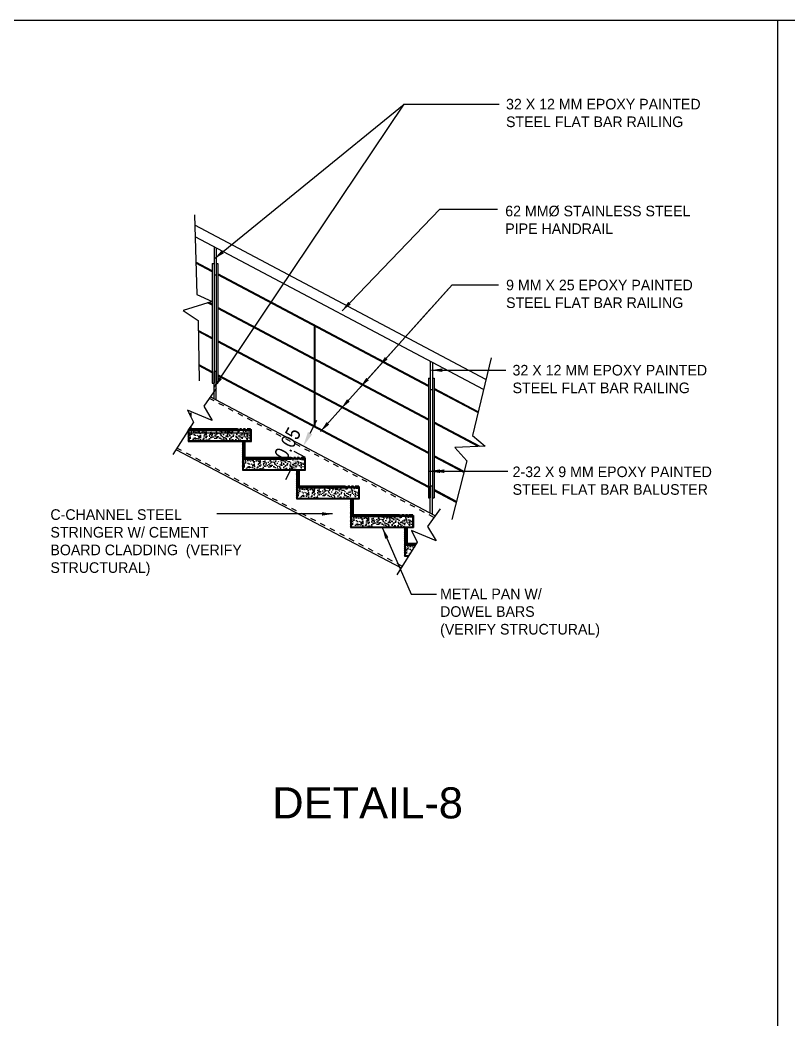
# Model space of a CAD drawing. Header units: millimetres. Extents: x 2148 to 2681, y 758 to 986.
# Drawn here: x 2613.43 to 2627.65, y 864.97 to 883.56 of the extents above; entities that cross this region are included whole.
import ezdxf

# ---------------------------------------------------------------- set-up
doc = ezdxf.new("R2010")
doc.units = ezdxf.units.MM
doc.linetypes.add('27-A-2008-DD$0$LVL 5$0$xa-fp_t1_l05-09$0$HIDDEN2', pattern=[0.1875, 0.125, -0.0625])
for name, color, linetype in [('1', 2, 'Continuous'), ('4CO', 4, 'Continuous'), ('A-DETAILS', 1, 'Continuous'), ('A-Hatch', 253, 'Continuous'), ('A-Stairs', 1, 'Continuous'), ('A-Wall', 4, 'Continuous'), ('A_TILES', 8, 'Continuous'), ('TEXT', 6, 'Continuous')]:
    doc.layers.add(name, color=color, linetype=linetype)
doc.styles.add('ARIALNW', font='ARIALN.TTF')
doc.styles.add('MMTX$0$ESMX$0$X-OPTA1D', font='x-opta1d')
doc.styles.add('SWISS', font='swissl.ttf')
doc.dimstyles.new('DIM 100', dxfattribs={"dimtxt": 0.2, "dimasz": 0.2, "dimexe": 0.1, "dimexo": 0, "dimgap": 0.05, "dimtad": 1, "dimzin": 0, "dimdsep": 46, "dimtxsty": 'ARIALNW', "dimcen": 0.09, "dimclrd": 6, "dimclre": 6, "dimclrt": 13, "dimadec": 0, "dimazin": 0, "dimtfac": 1, "dimtofl": 0, "dimtmove": 2, "dimatfit": 3, "dimfxl": 1, "dimtolj": 1, "dimtzin": 0, "dimarcsym": 0})
doc.dimstyles.new('DIM 30', dxfattribs={"dimtxt": 0.32, "dimasz": 0.27, "dimexe": 0.1, "dimexo": 0, "dimgap": 0.08, "dimtad": 1, "dimlfac": 0.3, "dimrnd": 0.005, "dimzin": 1, "dimdsep": 46, "dimtxsty": 'ARIALNW', "dimcen": 0.09, "dimclrd": 6, "dimclre": 6, "dimclrt": 13, "dimadec": 0, "dimazin": 0, "dimtfac": 1, "dimtofl": 0, "dimtmove": 2, "dimatfit": 3, "dimfxl": 1, "dimtolj": 1, "dimtzin": 0, "dimarcsym": 0})
pattern_1 = [(130, (11275.07479, -2083.87091), (-0.1349516065, -0.01180673), [0.014111111, -0.155222222]), (185, (11275.07479, -2083.87091), (0.026105797, 0.141523439), [0.0112888889, -0.1241777777]), (79.549, (11275.06355, -2083.87189), (-0.1088462974, 0.129716065), [0.0119925926, -0.1319185184]), (133.8158, (11275.0748, -2083.83328), (-0.2007992893, -0.031142465), [0.0211666666, -0.232833333]), (83.3644, (11275.05806, -2083.83587), (-0.1758549883, 0.1832781894), [0.017988889, -0.1978777776]), (188.816, (11275.0748, -2083.83328), (-0.1758552634, 0.183277865), [0.0169333333, -0.1862666665]), (159, (11275.05598, -2083.84269), (-0.1123073183, -0.0757522359), [0.014111111, -0.155222222]), (214, (11275.05598, -2083.84269), (-0.0457792802, 0.1364355303), [0.0112888889, -0.1241777777]), (108.5486, (11275.04662, -2083.849), (-0.1580862893, 0.0606835982), [0.0119925926, -0.1319185184]), (142.5, (11275.074792, -2083.87091), (-0.00228785426, 0.06263336207), [0, -0.1226725925, 0, -0.12605925913, 0, -0.124648148]), (172.5, (11275.07479, -2083.87091), (-0.04949604625, 0.0742078331), [0, -0.0718725925, 0, -0.11985037025, 0, -0.04750740736]), (212.5, (11275.11675, -2083.87091), (-0.1004374778, -0.00424351406), [0, -0.047037037, 0, -0.1467555554, 0, -0.19473333314]), (222.5, (11275.13556, -2083.87091), (-0.1097253194, 0.0188344378), [0, -0.0611481481, 0, -0.0974607406, 0, -0.13828888875])]
pattern_2 = [(45, (28.248691, 55.14178), (-0.007353910524, 0.007353910524), []), (45, (28.250024, 55.14178), (-0.007353910524, 0.007353910524), [])]
pattern_3 = [(45, (31.248691, 53.550871), (-0.007353910524, 0.007353910524), []), (45, (31.250024, 53.550871), (-0.007353910524, 0.007353910524), [])]

# ---------------------------------------------------------------- blocks, each defined once
blk = doc.blocks.new('*D2882')
at = {"layer": 'A-Wall', "color": 6, "lineweight": -2, "transparency": 16777216}
for p, q in [((2618.794, 875.927), (2618.92, 876.165)), ((2618.707, 875.478), (2618.501, 875.588)), ((2618.786, 875.626), (2618.579, 875.735)), ((2618.463, 875.303), (2618.336, 875.064))]:
    blk.add_line(p, q, dxfattribs=at)
at = {"layer": 'A-Wall', "color": 6, "transparency": 16777216}
for points in [[(2618.754, 875.948), (2618.833, 875.906), (2618.667, 875.688)], [(2618.423, 875.324), (2618.502, 875.282), (2618.589, 875.541)]]:
    blk.add_solid(points, dxfattribs=at)
at = {"layer": 'Defpoints', "color": 0, "transparency": 16777216}
for p in [(2618.667, 875.688), (2618.786, 875.626, 0), (2618.707, 875.478, 0)]:
    blk.add_point(p, dxfattribs=at)
at = {"layer": 'A-Wall', "color": 13, "transparency": 16777216, "insert": (2618.377, 875.733), "char_height": 0.27, "attachment_point": 5, "rotation": 62.0629, "style": 'ARIALNW'}
blk.add_mtext('\\A1;0.05', dxfattribs=at)

msp = doc.modelspace()

# ---------------------------------------------------------------- hatches: boundary and pattern name
at = {"layer": 'A-Hatch'}
h = msp.add_hatch(dxfattribs=at)
h.set_pattern_fill('BRASS', color=256, scale=0.0017, angle=90, style=0)
h.set_pattern_definition([(90, (27.248691, 55.672083), (-0.010795, 7e-19), []), (90, (27.243293, 55.672083), (-0.010795, 7e-19), [0.0053975, -0.00269875])])
h.paths.add_polyline_path([(2616.5541144, 876.2982989), (2616.5888009, 876.2278875), (2616.5888009, 876.3057065), (2616.5541144, 876.3057065)])
h.paths.add_polyline_path([(2616.5888009, 876.0594501), (2616.5568704, 876.0087368), (2616.5888009, 876.0087368)])
h = msp.add_hatch(dxfattribs=at)
h.set_pattern_fill('BRASS', color=256, scale=0.001667, style=0)
h.set_pattern_definition([(0, (-6046.148778, -2045.646809), (0, 0.010583333333), []), (0, (-6046.148778, -2045.641518), (0, 0.010583333333), [0.005291666667, -0.002645833333])])
h.paths.add_polyline_path([(2616.5541144, 876.0087368), (2616.5541144, 875.9754034), (2617.4441144, 875.9754034), (2617.4441144, 876.0087368)])
h = msp.add_hatch(dxfattribs=at)
h.set_pattern_fill('BRASS', color=256, scale=0.0017, angle=90, style=0)
h.set_pattern_definition([(90, (28.248691, 55.14178), (-0.010795, 7e-19), []), (90, (28.243293, 55.14178), (-0.010795, 7e-19), [0.0053975, -0.00269875])])
h.paths.add_polyline_path([(2617.5541144, 875.4784337), (2617.5888009, 875.4784337), (2617.5888009, 875.7754034), (2617.5541144, 875.7754034)])
h = msp.add_hatch(dxfattribs=at)
h.set_pattern_fill('BRASS', color=256, scale=0.001667, style=0)
h.set_pattern_definition([(0, (-6045.150642, -2046.177112), (0, 0.010583333333), []), (0, (-6045.150642, -2046.171821), (0, 0.010583333333), [0.005291666667, -0.002645833333])])
h.paths.add_polyline_path([(2617.5522503, 875.4784337), (2617.5522503, 875.4451004), (2618.4422503, 875.4451004), (2618.4422503, 875.4784337)])
h = msp.add_hatch(dxfattribs=at)
h.set_pattern_fill('BRASS', color=256, scale=0.0017, angle=90, style=0)
h.set_pattern_definition([(90, (29.248691, 54.611477), (-0.010795, 7e-19), []), (90, (29.243293, 54.611477), (-0.010795, 7e-19), [0.0053975, -0.00269875])])
h.paths.add_polyline_path([(2618.5541144, 874.9481307), (2618.5888009, 874.9481307), (2618.5888009, 875.2451004), (2618.5541144, 875.2451004)])
h = msp.add_hatch(dxfattribs=at)
h.set_pattern_fill('BRASS', color=256, scale=0.001667, style=0)
h.set_pattern_definition([(0, (-6044.148778, -2046.707415), (0, 0.010583333333), []), (0, (-6044.148778, -2046.702124), (0, 0.010583333333), [0.005291666667, -0.002645833333])])
h.paths.add_polyline_path([(2618.5541144, 874.9481307), (2618.5541144, 874.9147974), (2619.4441144, 874.9147974), (2619.4441144, 874.9481307)])
h = msp.add_hatch(dxfattribs=at)
h.set_pattern_fill('BRASS', color=256, scale=0.0017, angle=90, style=0)
h.set_pattern_definition([(90, (30.248691, 54.081174), (-0.010795, 7e-19), []), (90, (30.243293, 54.081174), (-0.010795, 7e-19), [0.0053975, -0.00269875])])
h.paths.add_polyline_path([(2619.5541144, 874.4178277), (2619.5888009, 874.4178277), (2619.5888009, 874.7147974), (2619.5541144, 874.7147974)])
h = msp.add_hatch(dxfattribs=at)
h.set_pattern_fill('BRASS', color=256, scale=0.001667, style=0)
h.set_pattern_definition([(0, (-6043.148778, -2047.237718), (0, 0.010583333333), []), (0, (-6043.148778, -2047.232427), (0, 0.010583333333), [0.005291666667, -0.002645833333])])
h.paths.add_polyline_path([(2619.5541144, 874.4178277), (2619.5541144, 874.3844943), (2620.4441144, 874.3844943), (2620.4441144, 874.4178277)])
h = msp.add_hatch(dxfattribs=at)
h.set_pattern_fill('BRASS', color=256, scale=0.0017, angle=90, style=0)
h.set_pattern_definition([(90, (31.248691, 53.550871), (-0.010795, 7e-19), []), (90, (31.243293, 53.550871), (-0.010795, 7e-19), [0.0053975, -0.00269875])])
h.paths.add_polyline_path([(2620.5541144, 873.8875246), (2620.5888009, 873.8875246), (2620.5888009, 874.1844943), (2620.5541144, 874.1844943)])
h = msp.add_hatch(dxfattribs=at)
h.set_pattern_fill('BRASS', color=256, scale=0.001667, style=0)
h.set_pattern_definition([(0, (-6042.148778, -2047.768021), (0, 0.010583333333), []), (0, (-6042.148778, -2047.76273), (0, 0.010583333333), [0.005291666667, -0.002645833333])])
h.paths.add_polyline_path([(2620.7405003, 873.8541913), (2620.7614879, 873.8875246), (2620.5541144, 873.8875246), (2620.5541144, 873.8541913)])
at = {"layer": 'A-Stairs'}
h = msp.add_hatch(dxfattribs=at)
h.set_pattern_fill('JIS_LC_8A', color=256, scale=0.001333, style=0)
h.set_pattern_definition(pattern_2)
h.paths.add_polyline_path([(2616.5541144, 876.0043596), (2616.540781, 875.983183), (2616.540781, 875.7754034), (2617.6941144, 875.7754034), (2617.6941144, 875.7887368), (2616.5541144, 875.7887368)])
h.paths.add_polyline_path([(2616.5504652, 876.3057065), (2616.5541144, 876.2982989), (2616.5541144, 876.3057065)])
h = msp.add_hatch(dxfattribs=at)
h.set_pattern_fill('AR-CONC', color=256, scale=0.000740741, style=0)
h.set_pattern_definition([(130, (11272.07479, -2082.28), (-0.1349516065, -0.01180673), [0.014111111, -0.155222222]), (185, (11272.07479, -2082.28), (0.026105797, 0.141523439), [0.0112888889, -0.1241777777]), (79.549, (11272.06355, -2082.28098), (-0.1088462974, 0.129716065), [0.0119925926, -0.1319185184]), (133.8158, (11272.0748, -2082.24237), (-0.2007992893, -0.031142465), [0.0211666666, -0.232833333]), (83.3644, (11272.05806, -2082.24496), (-0.1758549883, 0.1832781894), [0.017988889, -0.1978777776]), (188.816, (11272.0748, -2082.24237), (-0.1758552634, 0.183277865), [0.0169333333, -0.1862666665]), (159, (11272.05598, -2082.25178), (-0.1123073183, -0.0757522359), [0.014111111, -0.155222222]), (214, (11272.05598, -2082.25178), (-0.0457792802, 0.1364355303), [0.0112888889, -0.1241777777]), (108.5486, (11272.04662, -2082.25809), (-0.1580862893, 0.0606835982), [0.0119925926, -0.1319185184]), (142.5, (11272.074792, -2082.28), (-0.00228785426, 0.06263336207), [0, -0.1226725925, 0, -0.12605925913, 0, -0.124648148]), (172.5, (11272.07479, -2082.28), (-0.04949604625, 0.0742078331), [0, -0.0718725925, 0, -0.11985037025, 0, -0.04750740736]), (212.5, (11272.11675, -2082.28), (-0.1004374778, -0.00424351406), [0, -0.047037037, 0, -0.1467555554, 0, -0.19473333314]), (222.5, (11272.13556, -2082.28), (-0.1097253194, 0.0188344378), [0, -0.0611481481, 0, -0.0974607406, 0, -0.13828888875])])
h.paths.add_polyline_path([(2616.5541144, 875.9272103), (2616.5541144, 876.0087368), (2617.4441144, 876.0087368), (2617.4441144, 875.9754034), (2617.6941144, 875.9754034), (2617.6941144, 875.9272103)])
h = msp.add_hatch(dxfattribs=at)
h.set_pattern_fill('ANSI32', color=256, scale=0.001667, style=0)
h.set_pattern_definition([(135, (11272.074792, -2082.279999), (0.01122532015, 0.01122532015), []), (135, (11272.067309, -2082.279999), (0.01122532015, 0.01122532015), [])])
h.paths.add_polyline_path([(2617.4441144, 876.0087368), (2617.460781, 876.0087368), (2617.460781, 875.9920701), (2617.4941144, 875.9920701), (2617.4941144, 876.0087368), (2617.5274477, 876.0087368), (2617.5274477, 875.9920701), (2617.560781, 875.9920701), (2617.560781, 876.0087368), (2617.5941144, 876.0087368), (2617.5941144, 875.9920701), (2617.6274477, 875.9920701), (2617.6274477, 876.0087368), (2617.6941144, 876.0087368), (2617.6941144, 875.9754034), (2617.4441144, 875.9754034)])
h = msp.add_hatch(dxfattribs=at)
h.set_pattern_fill('JIS_LC_8A', color=256, scale=0.001333, style=0)
h.set_pattern_definition(pattern_2)
h.paths.add_polyline_path([(2617.7074477, 875.994134), (2617.6941144, 875.994134), (2617.6941144, 875.7754034), (2617.7074477, 875.7754034)])
h = msp.add_hatch(dxfattribs=at)
h.set_pattern_fill('AR-CONC', color=256, scale=0.000740741, style=0)
h.set_pattern_definition([(130, (11273.07479, -2082.8103), (-0.1349516065, -0.01180673), [0.014111111, -0.155222222]), (185, (11273.07479, -2082.8103), (0.026105797, 0.141523439), [0.0112888889, -0.1241777777]), (79.549, (11273.06355, -2082.81129), (-0.1088462974, 0.129716065), [0.0119925926, -0.1319185184]), (133.8158, (11273.0748, -2082.77267), (-0.2007992893, -0.031142465), [0.0211666666, -0.232833333]), (83.3644, (11273.05806, -2082.77527), (-0.1758549883, 0.1832781894), [0.017988889, -0.1978777776]), (188.816, (11273.0748, -2082.77267), (-0.1758552634, 0.183277865), [0.0169333333, -0.1862666665]), (159, (11273.05598, -2082.78208), (-0.1123073183, -0.0757522359), [0.014111111, -0.155222222]), (214, (11273.05598, -2082.78208), (-0.0457792802, 0.1364355303), [0.0112888889, -0.1241777777]), (108.5486, (11273.04662, -2082.78839), (-0.1580862893, 0.0606835982), [0.0119925926, -0.1319185184]), (142.5, (11273.074792, -2082.8103), (-0.00228785426, 0.06263336207), [0, -0.1226725925, 0, -0.12605925913, 0, -0.124648148]), (172.5, (11273.07479, -2082.8103), (-0.04949604625, 0.0742078331), [0, -0.0718725925, 0, -0.11985037025, 0, -0.04750740736]), (212.5, (11273.11675, -2082.8103), (-0.1004374778, -0.00424351406), [0, -0.047037037, 0, -0.1467555554, 0, -0.19473333314]), (222.5, (11273.13556, -2082.8103), (-0.1097253194, 0.0188344378), [0, -0.0611481481, 0, -0.0974607406, 0, -0.13828888875])])
h.paths.add_polyline_path([(2616.5541144, 875.9272103), (2617.6941144, 875.9272103), (2617.6941144, 875.7887368), (2616.5541144, 875.7887368)])
h = msp.add_hatch(dxfattribs=at)
h.set_pattern_fill('JIS_LC_8A', color=256, scale=0.001333, style=0)
h.set_pattern_definition([(45, (29.248691, 54.611477), (-0.007353910524, 0.007353910524), []), (45, (29.250024, 54.611477), (-0.007353910524, 0.007353910524), [])])
h.paths.add_polyline_path([(2617.5541144, 875.2584337), (2617.5541144, 875.7754034), (2617.540781, 875.7754034), (2617.540781, 875.2451004), (2618.6941144, 875.2451004), (2618.6941144, 875.2584337)])
h = msp.add_hatch(dxfattribs=at)
h.set_pattern_fill('AR-CONC', color=256, scale=0.000740741, style=0)
h.set_pattern_definition([(130, (11273.07293, -2082.8103), (-0.1349516065, -0.01180673), [0.014111111, -0.155222222]), (185, (11273.07293, -2082.8103), (0.026105797, 0.141523439), [0.0112888889, -0.1241777777]), (79.549, (11273.06168, -2082.81129), (-0.1088462974, 0.129716065), [0.0119925926, -0.1319185184]), (133.8158, (11273.07293, -2082.77267), (-0.2007992893, -0.031142465), [0.0211666666, -0.232833333]), (83.3644, (11273.0562, -2082.77527), (-0.1758549883, 0.1832781894), [0.017988889, -0.1978777776]), (188.816, (11273.07293, -2082.77267), (-0.1758552634, 0.183277865), [0.0169333333, -0.1862666665]), (159, (11273.05411, -2082.78208), (-0.1123073183, -0.0757522359), [0.014111111, -0.155222222]), (214, (11273.05411, -2082.78208), (-0.0457792802, 0.1364355303), [0.0112888889, -0.1241777777]), (108.5486, (11273.04475, -2082.78839), (-0.1580862893, 0.0606835982), [0.0119925926, -0.1319185184]), (142.5, (11273.07293, -2082.8103), (-0.00228785426, 0.06263336207), [0, -0.1226725925, 0, -0.12605925913, 0, -0.124648148]), (172.5, (11273.07293, -2082.8103), (-0.04949604625, 0.0742078331), [0, -0.0718725925, 0, -0.11985037025, 0, -0.04750740736]), (212.5, (11273.114885, -2082.8103), (-0.1004374778, -0.00424351406), [0, -0.047037037, 0, -0.1467555554, 0, -0.19473333314]), (222.5, (11273.1337, -2082.8103), (-0.1097253194, 0.0188344378), [0, -0.0611481481, 0, -0.0974607406, 0, -0.13828888875])])
h.paths.add_polyline_path([(2617.5522503, 875.3969073), (2617.5522503, 875.4784337), (2618.4422503, 875.4784337), (2618.4422503, 875.4451004), (2618.6922503, 875.4451004), (2618.6922503, 875.3969073)])
h = msp.add_hatch(dxfattribs=at)
h.set_pattern_fill('AR-CONC', color=256, scale=0.000740741, style=0)
h.set_pattern_definition([(130, (11274.07293, -2083.3406), (-0.1349516065, -0.01180673), [0.014111111, -0.155222222]), (185, (11274.07293, -2083.3406), (0.026105797, 0.141523439), [0.0112888889, -0.1241777777]), (79.549, (11274.06168, -2083.34159), (-0.1088462974, 0.129716065), [0.0119925926, -0.1319185184]), (133.8158, (11274.07293, -2083.30298), (-0.2007992893, -0.031142465), [0.0211666666, -0.232833333]), (83.3644, (11274.0562, -2083.30557), (-0.1758549883, 0.1832781894), [0.017988889, -0.1978777776]), (188.816, (11274.07293, -2083.30298), (-0.1758552634, 0.183277865), [0.0169333333, -0.1862666665]), (159, (11274.05411, -2083.31238), (-0.1123073183, -0.0757522359), [0.014111111, -0.155222222]), (214, (11274.05411, -2083.31238), (-0.0457792802, 0.1364355303), [0.0112888889, -0.1241777777]), (108.5486, (11274.04475, -2083.3187), (-0.1580862893, 0.0606835982), [0.0119925926, -0.1319185184]), (142.5, (11274.07293, -2083.340605), (-0.00228785426, 0.06263336207), [0, -0.1226725925, 0, -0.12605925913, 0, -0.124648148]), (172.5, (11274.07293, -2083.340605), (-0.04949604625, 0.0742078331), [0, -0.0718725925, 0, -0.11985037025, 0, -0.04750740736]), (212.5, (11274.114885, -2083.340605), (-0.1004374778, -0.00424351406), [0, -0.047037037, 0, -0.1467555554, 0, -0.19473333314]), (222.5, (11274.1337, -2083.340605), (-0.1097253194, 0.0188344378), [0, -0.0611481481, 0, -0.0974607406, 0, -0.13828888875])])
h.paths.add_polyline_path([(2617.5522503, 875.3969073), (2618.6922503, 875.3969073), (2618.6922503, 875.2584337), (2617.5522503, 875.2584337)])
h = msp.add_hatch(dxfattribs=at)
h.set_pattern_fill('ANSI32', color=256, scale=0.001667, style=0)
h.set_pattern_definition([(135, (11273.072928, -2082.810302), (0.01122532015, 0.01122532015), []), (135, (11273.065445, -2082.810302), (0.01122532015, 0.01122532015), [])])
h.paths.add_polyline_path([(2618.4422503, 875.4784337), (2618.458917, 875.4784337), (2618.458917, 875.4617671), (2618.4922503, 875.4617671), (2618.4922503, 875.4784337), (2618.5255837, 875.4784337), (2618.5255837, 875.4617671), (2618.558917, 875.4617671), (2618.558917, 875.4784337), (2618.5922503, 875.4784337), (2618.5922503, 875.4617671), (2618.6255837, 875.4617671), (2618.6255837, 875.4784337), (2618.6922503, 875.4784337), (2618.6922503, 875.4451004), (2618.4422503, 875.4451004)])
h = msp.add_hatch(dxfattribs=at)
h.set_pattern_fill('JIS_LC_8A', color=256, scale=0.001333, style=0)
h.set_pattern_definition([(45, (29.248691, 54.611477), (-0.007353910524, 0.007353910524), []), (45, (29.250024, 54.611477), (-0.007353910524, 0.007353910524), [])])
h.paths.add_polyline_path([(2618.7074477, 875.463831), (2618.6941144, 875.463831), (2618.6941144, 875.2451004), (2618.7074477, 875.2451004)])
h = msp.add_hatch(dxfattribs=at)
h.set_pattern_fill('JIS_LC_8A', color=256, scale=0.001333, style=0)
h.set_pattern_definition([(45, (30.248691, 54.081174), (-0.007353910524, 0.007353910524), []), (45, (30.250024, 54.081174), (-0.007353910524, 0.007353910524), [])])
h.paths.add_polyline_path([(2618.5541144, 874.7281307), (2618.5541144, 875.2451004), (2618.540781, 875.2451004), (2618.540781, 874.7147974), (2619.6941144, 874.7147974), (2619.6941144, 874.7281307)])
h = msp.add_hatch(dxfattribs=at)
h.set_pattern_fill('AR-CONC', color=256, scale=0.000740741, style=0)
h.set_pattern_definition([(130, (11274.07479, -2083.3406), (-0.1349516065, -0.01180673), [0.014111111, -0.155222222]), (185, (11274.07479, -2083.3406), (0.026105797, 0.141523439), [0.0112888889, -0.1241777777]), (79.549, (11274.06355, -2083.34159), (-0.1088462974, 0.129716065), [0.0119925926, -0.1319185184]), (133.8158, (11274.0748, -2083.30298), (-0.2007992893, -0.031142465), [0.0211666666, -0.232833333]), (83.3644, (11274.05806, -2083.30557), (-0.1758549883, 0.1832781894), [0.017988889, -0.1978777776]), (188.816, (11274.0748, -2083.30298), (-0.1758552634, 0.183277865), [0.0169333333, -0.1862666665]), (159, (11274.05598, -2083.31238), (-0.1123073183, -0.0757522359), [0.014111111, -0.155222222]), (214, (11274.05598, -2083.31238), (-0.0457792802, 0.1364355303), [0.0112888889, -0.1241777777]), (108.5486, (11274.04662, -2083.3187), (-0.1580862893, 0.0606835982), [0.0119925926, -0.1319185184]), (142.5, (11274.074792, -2083.340605), (-0.00228785426, 0.06263336207), [0, -0.1226725925, 0, -0.12605925913, 0, -0.124648148]), (172.5, (11274.07479, -2083.340605), (-0.04949604625, 0.0742078331), [0, -0.0718725925, 0, -0.11985037025, 0, -0.04750740736]), (212.5, (11274.11675, -2083.340605), (-0.1004374778, -0.00424351406), [0, -0.047037037, 0, -0.1467555554, 0, -0.19473333314]), (222.5, (11274.13556, -2083.340605), (-0.1097253194, 0.0188344378), [0, -0.0611481481, 0, -0.0974607406, 0, -0.13828888875])])
h.paths.add_polyline_path([(2618.5541144, 874.8666043), (2618.5541144, 874.9481307), (2619.4441144, 874.9481307), (2619.4441144, 874.9147974), (2619.6941144, 874.9147974), (2619.6941144, 874.8666043)])
h = msp.add_hatch(dxfattribs=at)
h.set_pattern_fill('AR-CONC', color=256, scale=0.000740741, style=0)
h.set_pattern_definition(pattern_1)
h.paths.add_polyline_path([(2618.5541144, 874.8666043), (2619.6941144, 874.8666043), (2619.6941144, 874.7281307), (2618.5541144, 874.7281307)])
h = msp.add_hatch(dxfattribs=at)
h.set_pattern_fill('ANSI32', color=256, scale=0.001667, style=0)
h.set_pattern_definition([(135, (11274.074792, -2083.340605), (0.01122532015, 0.01122532015), []), (135, (11274.067309, -2083.340605), (0.01122532015, 0.01122532015), [])])
h.paths.add_polyline_path([(2619.4441144, 874.9481307), (2619.460781, 874.9481307), (2619.460781, 874.931464), (2619.4941144, 874.931464), (2619.4941144, 874.9481307), (2619.5274477, 874.9481307), (2619.5274477, 874.931464), (2619.560781, 874.931464), (2619.560781, 874.9481307), (2619.5941144, 874.9481307), (2619.5941144, 874.931464), (2619.6274477, 874.931464), (2619.6274477, 874.9481307), (2619.6941144, 874.9481307), (2619.6941144, 874.9147974), (2619.4441144, 874.9147974)])
h = msp.add_hatch(dxfattribs=at)
h.set_pattern_fill('JIS_LC_8A', color=256, scale=0.001333, style=0)
h.set_pattern_definition([(45, (30.248691, 54.081174), (-0.007353910524, 0.007353910524), []), (45, (30.250024, 54.081174), (-0.007353910524, 0.007353910524), [])])
h.paths.add_polyline_path([(2619.7074477, 874.933528), (2619.6941144, 874.933528), (2619.6941144, 874.7147974), (2619.7074477, 874.7147974)])
h = msp.add_hatch(dxfattribs=at)
h.set_pattern_fill('JIS_LC_8A', color=256, scale=0.001333, style=0)
h.set_pattern_definition(pattern_3)
h.paths.add_polyline_path([(2619.5541144, 874.1978277), (2619.5541144, 874.7147974), (2619.540781, 874.7147974), (2619.540781, 874.1844943), (2620.6941144, 874.1844943), (2620.6941144, 874.1978277)])
h = msp.add_hatch(dxfattribs=at)
h.set_pattern_fill('AR-CONC', color=256, scale=0.000740741, style=0)
h.set_pattern_definition(pattern_1)
h.paths.add_polyline_path([(2619.5541144, 874.3363012), (2619.5541144, 874.4178277), (2620.4441144, 874.4178277), (2620.4441144, 874.3844943), (2620.6941144, 874.3844943), (2620.6941144, 874.3363012)])
h = msp.add_hatch(dxfattribs=at)
h.set_pattern_fill('AR-CONC', color=256, scale=0.000740741, style=0)
h.set_pattern_definition([(130, (11276.07666, -2084.40121), (-0.1349516065, -0.01180673), [0.014111111, -0.155222222]), (185, (11276.07666, -2084.40121), (0.026105797, 0.141523439), [0.0112888889, -0.1241777777]), (79.549, (11276.06541, -2084.4022), (-0.1088462974, 0.129716065), [0.0119925926, -0.1319185184]), (133.8158, (11276.07666, -2084.36358), (-0.2007992893, -0.031142465), [0.0211666666, -0.232833333]), (83.3644, (11276.05992, -2084.36618), (-0.1758549883, 0.1832781894), [0.017988889, -0.1978777776]), (188.816, (11276.07666, -2084.36358), (-0.1758552634, 0.183277865), [0.0169333333, -0.1862666665]), (159, (11276.05784, -2084.37299), (-0.1123073183, -0.0757522359), [0.014111111, -0.155222222]), (214, (11276.05784, -2084.37299), (-0.0457792802, 0.1364355303), [0.0112888889, -0.1241777777]), (108.5486, (11276.04848, -2084.3793), (-0.1580862893, 0.0606835982), [0.0119925926, -0.1319185184]), (142.5, (11276.076656, -2084.40121), (-0.00228785426, 0.06263336207), [0, -0.1226725925, 0, -0.12605925913, 0, -0.124648148]), (172.5, (11276.076656, -2084.40121), (-0.04949604625, 0.0742078331), [0, -0.0718725925, 0, -0.11985037025, 0, -0.04750740736]), (212.5, (11276.118614, -2084.40121), (-0.1004374778, -0.00424351406), [0, -0.047037037, 0, -0.1467555554, 0, -0.19473333314]), (222.5, (11276.13743, -2084.40121), (-0.1097253194, 0.0188344378), [0, -0.0611481481, 0, -0.0974607406, 0, -0.13828888875])])
h.paths.add_polyline_path([(2619.5559784, 874.3363012), (2620.6959784, 874.3363012), (2620.6959784, 874.1978277), (2619.5559784, 874.1978277)])
h = msp.add_hatch(dxfattribs=at)
h.set_pattern_fill('ANSI32', color=256, scale=0.001667, style=0)
h.set_pattern_definition([(135, (11275.074792, -2083.870908), (0.01122532015, 0.01122532015), []), (135, (11275.067309, -2083.870908), (0.01122532015, 0.01122532015), [])])
h.paths.add_polyline_path([(2620.4441144, 874.4178277), (2620.460781, 874.4178277), (2620.460781, 874.401161), (2620.4941144, 874.401161), (2620.4941144, 874.4178277), (2620.5274477, 874.4178277), (2620.5274477, 874.401161), (2620.560781, 874.401161), (2620.560781, 874.4178277), (2620.5941144, 874.4178277), (2620.5941144, 874.401161), (2620.6274477, 874.401161), (2620.6274477, 874.4178277), (2620.6941144, 874.4178277), (2620.6941144, 874.3844943), (2620.4441144, 874.3844943)])
h = msp.add_hatch(dxfattribs=at)
h.set_pattern_fill('JIS_LC_8A', color=256, scale=0.001333, style=0)
h.set_pattern_definition(pattern_3)
h.paths.add_polyline_path([(2620.7074477, 874.403225), (2620.6941144, 874.403225), (2620.6941144, 874.1844943), (2620.7074477, 874.1844943)])
h = msp.add_hatch(dxfattribs=at)
h.set_pattern_fill('JIS_LC_8A', color=256, scale=0.001333, style=0)
h.set_pattern_definition([(45, (32.248691, 53.020568), (-0.007353910524, 0.007353910524), []), (45, (32.250024, 53.020568), (-0.007353910524, 0.007353910524), [])])
h.paths.add_polyline_path([(2620.6145747, 873.6541913), (2620.6229698, 873.6675246), (2620.5541144, 873.6675246), (2620.5541144, 874.1844943), (2620.540781, 874.1844943), (2620.540781, 873.6541913)])
h = msp.add_hatch(dxfattribs=at)
h.set_pattern_fill('AR-CONC', color=256, scale=0.000740741, style=0)
h.set_pattern_definition([(130, (11276.07479, -2084.40121), (-0.1349516065, -0.01180673), [0.014111111, -0.155222222]), (185, (11276.07479, -2084.40121), (0.026105797, 0.141523439), [0.0112888889, -0.1241777777]), (79.549, (11276.06355, -2084.4022), (-0.1088462974, 0.129716065), [0.0119925926, -0.1319185184]), (133.8158, (11276.0748, -2084.36358), (-0.2007992893, -0.031142465), [0.0211666666, -0.232833333]), (83.3644, (11276.05806, -2084.36618), (-0.1758549883, 0.1832781894), [0.017988889, -0.1978777776]), (188.816, (11276.0748, -2084.36358), (-0.1758552634, 0.183277865), [0.0169333333, -0.1862666665]), (159, (11276.05598, -2084.37299), (-0.1123073183, -0.0757522359), [0.014111111, -0.155222222]), (214, (11276.05598, -2084.37299), (-0.0457792802, 0.1364355303), [0.0112888889, -0.1241777777]), (108.5486, (11276.04662, -2084.3793), (-0.1580862893, 0.0606835982), [0.0119925926, -0.1319185184]), (142.5, (11276.074792, -2084.40121), (-0.00228785426, 0.06263336207), [0, -0.1226725925, 0, -0.12605925913, 0, -0.124648148]), (172.5, (11276.07479, -2084.40121), (-0.04949604625, 0.0742078331), [0, -0.0718725925, 0, -0.11985037025, 0, -0.04750740736]), (212.5, (11276.11675, -2084.40121), (-0.1004374778, -0.00424351406), [0, -0.047037037, 0, -0.1467555554, 0, -0.19473333314]), (222.5, (11276.13556, -2084.40121), (-0.1097253194, 0.0188344378), [0, -0.0611481481, 0, -0.0974607406, 0, -0.13828888875])])
h.paths.add_polyline_path([(2620.7101566, 873.8059982), (2620.7614879, 873.8875246), (2620.5541144, 873.8875246), (2620.5541144, 873.8059982)])
h = msp.add_hatch(dxfattribs=at)
h.set_pattern_fill('AR-CONC', color=256, scale=0.000740741, style=0)
h.set_pattern_definition([(130, (11277.07479, -2084.93151), (-0.1349516065, -0.01180673), [0.014111111, -0.155222222]), (185, (11277.07479, -2084.93151), (0.026105797, 0.141523439), [0.0112888889, -0.1241777777]), (79.549, (11277.06355, -2084.9325), (-0.1088462974, 0.129716065), [0.0119925926, -0.1319185184]), (133.8158, (11277.0748, -2084.89388), (-0.2007992893, -0.031142465), [0.0211666666, -0.232833333]), (83.3644, (11277.05806, -2084.89648), (-0.1758549883, 0.1832781894), [0.017988889, -0.1978777776]), (188.816, (11277.0748, -2084.89388), (-0.1758552634, 0.183277865), [0.0169333333, -0.1862666665]), (159, (11277.05598, -2084.90329), (-0.1123073183, -0.0757522359), [0.014111111, -0.155222222]), (214, (11277.05598, -2084.90329), (-0.0457792802, 0.1364355303), [0.0112888889, -0.1241777777]), (108.5486, (11277.04662, -2084.9096), (-0.1580862893, 0.0606835982), [0.0119925926, -0.1319185184]), (142.5, (11277.074792, -2084.931514), (-0.00228785426, 0.06263336207), [0, -0.1226725925, 0, -0.12605925913, 0, -0.124648148]), (172.5, (11277.07479, -2084.931514), (-0.04949604625, 0.0742078331), [0, -0.0718725925, 0, -0.11985037025, 0, -0.04750740736]), (212.5, (11277.11675, -2084.931514), (-0.1004374778, -0.00424351406), [0, -0.047037037, 0, -0.1467555554, 0, -0.19473333314]), (222.5, (11277.13556, -2084.93151), (-0.1097253194, 0.0188344378), [0, -0.0611481481, 0, -0.0974607406, 0, -0.13828888875])])
h.paths.add_polyline_path([(2620.6229698, 873.6675246), (2620.7101566, 873.8059982), (2620.5541144, 873.8059982), (2620.5541144, 873.6675246)])

# ---------------------------------------------------------------- linework, layer by layer
at = {"ltscale": 0.5}
for p, q in [((2622.0426562, 876.9168422, -0.0000001), (2616.6621269, 879.7701532, -0.0000001)), ((2621.9984132, 876.7327875, -0.0000001), (2616.6685521, 879.559229, -0.0000001)), ((2616.9831592, 878.9312571, -0.0000001), (2616.6828299, 879.0905226, -0.0000001)), ((2616.9831592, 878.9123919, -0.0000001), (2616.683414, 879.0713477, -0.0000001)), ((2616.9831592, 879.0651521, -0.0000001), (2616.9831592, 876.852155, -0.0000001)), ((2616.9831592, 879.0651521, -0.0000001), (2617.0164925, 879.0651521, -0.0000001)), ((2617.0164925, 879.0351521, -0.0000001), (2617.0164925, 876.852155, -0.0000001)), ((2617.0564925, 879.0651521, -0.0000001), (2617.0898259, 879.0651521, -0.0000001)), ((2617.0564925, 879.0351521, -0.0000001), (2617.0564925, 876.852155, -0.0000001)), ((2617.0898259, 879.0651521, -0.0000001), (2617.0898259, 876.852155, -0.0000001)), ((2617.0898259, 879.0651521, -0.0000001), (2617.0898259, 876.852155, -0.0000001)), ((2620.9831592, 876.810045, -0.0000001), (2617.0898259, 878.8746914, -0.0000001)), ((2620.9831592, 876.7911798, -0.0000001), (2617.0898259, 878.8558263, -0.0000001)), ((2616.9831592, 878.2912473, -0.0000001), (2616.897256, 878.336802, -0.0000001)), ((2616.9831592, 878.3101124, -0.0000001), (2616.9195478, 878.3438457, -0.0000001)), ((2620.9831592, 876.1889003, 0), (2617.0898259, 878.2535468, -0.0000001)), ((2620.9831592, 876.1700351, 0), (2617.0898259, 878.2346816, -0.0000001)), ((2616.9831592, 877.6885364, -0.0000001), (2616.7267041, 877.8245353, -0.0000001)), ((2616.9831592, 877.6696712, -0.0000001), (2616.727081, 877.8054702, -0.0000001)), ((2618.8659378, 877.9139487, 0), (2618.8659378, 877.3126577, 0)), ((2618.8813546, 877.9057731, 0), (2618.8813546, 877.3044822, 0)), ((2620.9831592, 875.5673243, 0), (2617.0898259, 877.6319707, -0.0000001)), ((2620.9831592, 875.5484591, 0), (2617.0898259, 877.6131056, -0.0000001)), ((2618.8659378, 877.2937925, 0), (2618.8659378, 876.6910817, 0)), ((2618.8813546, 877.285617, 0), (2618.8813546, 876.6829061, 0)), ((2616.9831592, 877.0616028, -0.0000001), (2616.7392313, 877.1909585, -0.0000001)), ((2616.9831592, 877.0420845, -0.0000001), (2616.7396213, 877.1712334, -0.0000001)), ((2620.9831592, 874.9403907, -0.0000001), (2617.0898259, 877.0050371, -0.0000001)), ((2620.9831592, 874.9208724, -0.0000001), (2617.0898259, 876.9855188, -0.0000001)), ((2620.9831592, 876.94394, 0), (2620.9831592, 874.7309429, 0)), ((2620.9831592, 876.94394, 0), (2621.0164925, 876.94394, 0)), ((2621.0164925, 876.91394, 0), (2621.0164925, 874.7309429, 0)), ((2621.0564925, 876.94394, 0), (2621.0898259, 876.94394, 0)), ((2621.0564925, 876.91394, 0), (2621.0564925, 874.7309429, 0)), ((2621.0898259, 876.94394, 0), (2621.0898259, 874.7309429, 0)), ((2621.0898259, 876.94394, 0), (2621.0898259, 874.7309429, 0)), ((2616.9831592, 876.852155, -0.0000001), (2617.0164925, 876.852155, -0.0000001)), ((2617.0564925, 876.852155, -0.0000001), (2617.0898259, 876.852155, -0.0000001)), ((2621.9000986, 876.3237892, -0.0000001), (2621.0898259, 876.7534793, -0.0000001)), ((2621.8960765, 876.307057, -0.0000001), (2621.0898259, 876.7346141, -0.0000001)), ((2618.8659378, 876.6722165, 0), (2618.8659378, 876.0641481, 0)), ((2618.8813546, 876.664041, 0), (2618.8813546, 876.054984, 0)), ((2621.9364627, 875.6833606, 0), (2621.0898259, 876.1323347, 0)), ((2621.9033669, 875.6820462, 0), (2621.0898259, 876.1134695, 0)), ((2621.6398367, 875.2190862, 0), (2621.0898259, 875.5107586, 0)), ((2621.6356474, 875.2024427, 0), (2621.0898259, 875.4918935, 0)), ((2621.5006153, 874.6659821, -0.0000001), (2621.0898259, 874.883825, -0.0000001)), ((2621.4970089, 874.6483763, -0.0000001), (2621.0898259, 874.8643067, -0.0000001)), ((2620.9831592, 874.7309429, 0), (2621.0164925, 874.7309429, 0)), ((2621.0564925, 874.7309429, 0), (2621.0898259, 874.7309429, 0))]:
    msp.add_line(p, q, dxfattribs=at)
at = {"ltscale": 0.05}
for p, q in [((2616.5541144, 876.3057065, 0), (2616.5541144, 876.2982989, 0)), ((2616.5541144, 876.0087368, 0), (2616.5541144, 875.7887368, 0)), ((2616.5541144, 876.0043596, 0), (2616.5541144, 875.7887368, 0)), ((2616.5541144, 876.0043596, 0), (2616.5541144, 875.7887368, 0)), ((2616.5541144, 876.0043596, 0), (2616.5541144, 875.7887368, 0)), ((2617.4441144, 876.0087368, 0), (2617.4441144, 875.9754034, 0)), ((2617.4441144, 876.0087368, 0), (2617.460781, 876.0087368, 0)), ((2617.6941144, 875.9754034, 0), (2617.4441144, 875.9754034, 0)), ((2617.460781, 876.0087368, 0), (2617.460781, 875.9920701, 0)), ((2617.4941144, 875.9920701, 0), (2617.460781, 875.9920701, 0)), ((2617.5274477, 876.0087368, 0), (2617.4941144, 876.0087368, 0)), ((2617.4941144, 876.0087368, 0), (2617.4941144, 875.9920701, 0)), ((2617.5274477, 876.0087368, 0), (2617.5274477, 875.9920701, 0)), ((2617.560781, 875.9920701, 0), (2617.5274477, 875.9920701, 0)), ((2617.5941144, 876.0087368, 0), (2617.560781, 876.0087368, 0)), ((2617.560781, 876.0087368, 0), (2617.560781, 875.9920701, 0)), ((2617.5941144, 876.0087368, 0), (2617.5941144, 875.9920701, 0)), ((2617.6274477, 875.9920701, 0), (2617.5941144, 875.9920701, 0)), ((2617.6941144, 876.0087368, 0), (2617.6274477, 876.0087368, 0)), ((2617.6941144, 875.7754034, 0), (2617.6941144, 876.0087368, 0)), ((2617.6941144, 875.994134, 0), (2617.7074477, 875.994134, 0)), ((2617.6941144, 875.9272103, 0), (2616.5541144, 875.9272103, 0)), ((2616.5541144, 875.7887368, 0), (2617.6941144, 875.7887368, 0)), ((2617.5541144, 875.7754034, 0), (2617.5541144, 875.2584337, 0)), ((2617.5541144, 875.4784337, 0), (2617.5541144, 875.2584337, 0)), ((2617.5541144, 875.4784337, 0), (2617.5541144, 875.2584337, 0)), ((2618.4422503, 875.4784337, 0), (2618.4422503, 875.4451004, 0)), ((2618.4422503, 875.4784337, 0), (2618.458917, 875.4784337, 0)), ((2618.6922503, 875.4451004, 0), (2618.4422503, 875.4451004, 0)), ((2618.458917, 875.4784337, 0), (2618.458917, 875.4617671, 0)), ((2618.4922503, 875.4617671, 0), (2618.458917, 875.4617671, 0)), ((2618.5255837, 875.4784337, 0), (2618.4922503, 875.4784337, 0)), ((2618.4922503, 875.4784337, 0), (2618.4922503, 875.4617671, 0)), ((2618.5255837, 875.4784337, 0), (2618.5255837, 875.4617671, 0)), ((2618.558917, 875.4617671, 0), (2618.5255837, 875.4617671, 0)), ((2618.5922503, 875.4784337, 0), (2618.558917, 875.4784337, 0)), ((2618.558917, 875.4784337, 0), (2618.558917, 875.4617671, 0)), ((2618.5922503, 875.4784337, 0), (2618.5922503, 875.4617671, 0)), ((2618.6255837, 875.4617671, 0), (2618.5922503, 875.4617671, 0)), ((2618.6941144, 875.4784337, 0), (2618.6255837, 875.4784337, 0)), ((2618.6255837, 875.4784337, 0), (2618.6255837, 875.4617671, 0)), ((2618.6941144, 875.4784337, 0), (2618.6274477, 875.4784337, 0)), ((2618.6941144, 875.2451004, 0), (2618.6941144, 875.4784337, 0)), ((2618.6941144, 875.463831, 0), (2618.7074477, 875.463831, 0)), ((2617.5541144, 875.2584337, 0), (2618.6941144, 875.2584337, 0)), ((2618.5541144, 875.2451004, 0), (2618.5541144, 874.7281307, 0)), ((2618.5541144, 874.9481307, 0), (2618.5541144, 874.7281307, 0)), ((2619.4441144, 874.9481307, 0), (2619.4441144, 874.9147974, 0)), ((2619.4441144, 874.9481307, 0), (2619.460781, 874.9481307, 0)), ((2619.6941144, 874.9147974, 0), (2619.4441144, 874.9147974, 0)), ((2619.460781, 874.9481307, 0), (2619.460781, 874.931464, 0)), ((2619.4941144, 874.931464, 0), (2619.460781, 874.931464, 0)), ((2619.5274477, 874.9481307, 0), (2619.4941144, 874.9481307, 0)), ((2619.4941144, 874.9481307, 0), (2619.4941144, 874.931464, 0)), ((2619.5274477, 874.9481307, 0), (2619.5274477, 874.931464, 0)), ((2619.560781, 874.931464, 0), (2619.5274477, 874.931464, 0)), ((2619.5941144, 874.9481307, 0), (2619.560781, 874.9481307, 0)), ((2619.560781, 874.9481307, 0), (2619.560781, 874.931464, 0)), ((2619.5941144, 874.9481307, 0), (2619.5941144, 874.931464, 0)), ((2619.6274477, 874.931464, 0), (2619.5941144, 874.931464, 0)), ((2619.6941144, 874.9481307, 0), (2619.6274477, 874.9481307, 0)), ((2619.6941144, 874.7147974, 0), (2619.6941144, 874.9481307, 0)), ((2619.6941144, 874.933528, 0), (2619.7074477, 874.933528, 0)), ((2618.5541144, 874.7281307, 0), (2619.6941144, 874.7281307, 0)), ((2619.5541144, 874.7147974, 0), (2619.5541144, 874.1978277, 0)), ((2619.5541144, 874.4178277, 0), (2619.5541144, 874.1978277, 0)), ((2620.4441144, 874.4178277, -0.0000001), (2620.460781, 874.4178277, -0.0000001)), ((2620.4441144, 874.4178277, 0), (2620.4441144, 874.3844943, 0)), ((2620.4441144, 874.4178277, 0), (2620.460781, 874.4178277, 0)), ((2620.6941144, 874.3844943, 0), (2620.4441144, 874.3844943, 0)), ((2620.460781, 874.4178277, 0), (2620.460781, 874.401161, 0)), ((2620.4941144, 874.401161, 0), (2620.460781, 874.401161, 0)), ((2620.5274477, 874.4178277, -0.0000001), (2620.4941144, 874.4178277, -0.0000001)), ((2620.5274477, 874.4178277, 0), (2620.4941144, 874.4178277, 0)), ((2620.4941144, 874.4178277, 0), (2620.4941144, 874.401161, 0)), ((2620.5274477, 874.4178277, 0), (2620.5274477, 874.401161, 0)), ((2620.560781, 874.401161, 0), (2620.5274477, 874.401161, 0)), ((2620.5941144, 874.4178277, -0.0000001), (2620.560781, 874.4178277, -0.0000001)), ((2620.5941144, 874.4178277, 0), (2620.560781, 874.4178277, 0)), ((2620.560781, 874.4178277, 0), (2620.560781, 874.401161, 0)), ((2620.5941144, 874.4178277, 0), (2620.5941144, 874.401161, 0)), ((2620.6274477, 874.401161, 0), (2620.5941144, 874.401161, 0)), ((2620.6941144, 874.4178277, 0), (2620.6274477, 874.4178277, 0)), ((2620.6941144, 874.4178277, -0.0000001), (2620.6274477, 874.4178277, -0.0000001)), ((2620.6941144, 874.4178277, 0), (2620.6274477, 874.4178277, 0)), ((2620.6274477, 874.4178277, 0), (2620.6274477, 874.401161, 0)), ((2620.6941144, 874.1844943, 0), (2620.6941144, 874.4178277, 0)), ((2620.6941144, 874.403225, 0), (2620.7074477, 874.403225, 0)), ((2619.5541144, 874.1978277, 0), (2620.6941144, 874.1978277, 0)), ((2620.5541144, 874.1844943, 0), (2620.5541144, 873.6675246, 0)), ((2620.5541144, 873.8875246, 0), (2620.5541144, 873.6675246, 0)), ((2620.5541144, 873.6675246, 0), (2620.6229698, 873.6675246, 0))]:
    msp.add_line(p, q, dxfattribs=at)
for points, elevation in [([(2616.540781, 875.983183), (2616.540781, 875.7754034), (2617.7074477, 875.7754034), (2617.7074477, 875.994134)], 0), ([(2616.540781, 875.983183), (2616.540781, 875.7754034), (2617.7074477, 875.7754034)], 0), ([(2616.540781, 875.983183), (2616.540781, 875.7754034), (2617.7074477, 875.7754034)], 0), ([(2617.7074477, 875.7754034), (2617.7074477, 875.994134)], -0.0000001), ([(2617.540781, 875.7754034), (2617.540781, 875.2451004), (2618.7074477, 875.2451004)], 0), ([(2617.540781, 875.4784337), (2617.540781, 875.2451004), (2618.7074477, 875.2451004), (2618.7074477, 875.463831)], 0), ([(2618.540781, 875.2451004), (2618.540781, 874.7147974), (2619.7074477, 874.7147974)], 0), ([(2618.540781, 874.9481307), (2618.540781, 874.7147974), (2619.7074477, 874.7147974), (2619.7074477, 874.933528)], 0), ([(2619.540781, 874.7147974), (2619.540781, 874.1844943), (2620.7074477, 874.1844943)], 0), ([(2619.540781, 874.4178277), (2619.540781, 874.4178277), (2619.540781, 874.1844943), (2620.7074477, 874.1844943), (2620.7074477, 874.403225)], 0), ([(2620.4441144, 874.4178277), (2620.6941144, 874.4178277)], -0.0000001), ([(2620.7074477, 874.403225), (2620.7074477, 874.1844943), (2620.4441144, 874.1844943)], -0.0000001), ([(2620.7074477, 874.1844943), (2620.7074477, 874.403225)], 0), ([(2620.7074477, 874.1844943), (2620.7074477, 874.403225)], -0.0000001), ([(2620.540781, 874.1844943), (2620.540781, 873.6541913), (2620.6145747, 873.6541913)], 0), ([(2620.540781, 873.8875246), (2620.540781, 873.6541913), (2620.6145747, 873.6541913)], 0)]:
    msp.add_lwpolyline(points, dxfattribs=dict(at, elevation=elevation))
at = {"layer": '1', "ltscale": 0.5}
for p, q in [((2617.0164925, 879.3747151, -0.0000001), (2617.0164925, 878.860085, -0.0000001)), ((2617.0164925, 879.358806, -0.0000001), (2617.0164925, 878.8508787, -0.0000001)), ((2617.0564925, 879.353503, -0.0000001), (2617.0564925, 878.8508787, -0.0000001)), ((2617.0564925, 879.353503, -0.0000001), (2617.0564925, 878.8508787, -0.0000001)), ((2617.0564925, 878.8508787, -0.0000001), (2617.0164925, 878.8508787, -0.0000001)), ((2621.0164925, 877.253503, 0), (2621.0164925, 876.7388728, 0)), ((2617.0164925, 876.5638041, -0.0000001), (2617.0164925, 877.0664284, -0.0000001)), ((2617.0564925, 877.0664284, -0.0000001), (2617.0164925, 877.0664284, -0.0000001)), ((2617.0564925, 876.542592, -0.0000001), (2617.0564925, 877.0664284, -0.0000001)), ((2621.0164925, 877.2375939, 0), (2621.0164925, 876.7296666, 0)), ((2621.0564925, 877.2322909, 0), (2621.0564925, 876.7296666, 0)), ((2621.0564925, 877.2322909, 0), (2621.0564925, 876.7296666, 0)), ((2621.0564925, 876.7296666, 0), (2621.0164925, 876.7296666, 0)), ((2621.0164925, 874.442592, 0), (2621.0164925, 874.9452163, 0)), ((2621.0564925, 874.9452163, 0), (2621.0164925, 874.9452163, 0)), ((2621.0564925, 874.4213799, 0), (2621.0564925, 874.9452163, 0))]:
    msp.add_line(p, q, dxfattribs=at)
at = {"layer": '4CO', "ltscale": 0.5}
for p, q in [((2621.1029598, 874.3967382, -0.0000001), (2616.948378, 876.5999255, -0.0000001)), ((2616.312496, 875.624622, -0.0000001), (2620.4801433, 873.440682, -0.0000001))]:
    msp.add_line(p, q, dxfattribs=at)
at = {"layer": 'A-DETAILS', "linetype": '27-A-2008-DD$0$LVL 5$0$xa-fp_t1_l05-09$0$HIDDEN2', "ltscale": 0.5}
for p, q in [((2621.0835823, 874.3692838, -0.0000001), (2616.9290006, 876.572471, -0.0000001)), ((2616.3224993, 875.6570127, -0.0000001), (2620.4979596, 873.4689785, -0.0000001))]:
    msp.add_line(p, q, dxfattribs=at)
at = {"layer": 'A-Hatch'}
for points, elevation in [([(2616.6561615, 879.9659811), (2616.7010707, 878.491719), (2616.9810063, 878.3632652), (2616.4447437, 878.1938188), (2616.7230397, 878.0098675), (2616.7451001, 876.8941347)], 0), ([(2622.139281, 877.3188107), (2621.7945544, 875.8847155), (2622.0308071, 875.6871073), (2621.4688537, 875.6647902), (2621.6889167, 875.4140732), (2621.4165184, 874.3318784)], 0), ([(2617.0559163, 876.752288), (2616.8272456, 876.4283023), (2616.9826032, 876.1614079), (2616.5283763, 876.3505456), (2616.635354, 876.1333876), (2616.2564831, 875.5316496)], -0.0000003), ([(2621.195877, 874.5283853), (2620.9672063, 874.2043996), (2621.122564, 873.9375053), (2620.668337, 874.1266429), (2620.7753147, 873.909485), (2620.3964438, 873.307747)], 0.0000002)]:
    msp.add_lwpolyline(points, dxfattribs=dict(at, elevation=elevation))
at = {"layer": 'A-Wall'}
for p, q in [((2582.0500187, 883.5634197, 0), (2679.2500187, 883.5634197, 0)), ((2627.4363896, 883.5634197, 0), (2627.4363896, 864.9698435, 0))]:
    msp.add_line(p, q, dxfattribs=at)
at = {"layer": 'A_TILES'}
for p, q in [((2616.5888009, 876.3057065, -0.0000001), (2616.5888009, 876.2278875, -0.0000001)), ((2616.5888009, 876.0594501, -0.0000001), (2616.5888009, 876.0087368, -0.0000001)), ((2617.5888009, 875.7754034, -0.0000001), (2617.5888009, 875.4784337, -0.0000001)), ((2618.5888009, 875.2451004, 0), (2618.5888009, 874.9481307, -0.0000001)), ((2619.5888009, 874.7147974, -0.0000001), (2619.5888009, 874.4178277, -0.0000001)), ((2620.5888009, 874.1844943, 0), (2620.5888009, 873.8875246, -0.0000001))]:
    msp.add_line(p, q, dxfattribs=at)
at = {"layer": 'A_TILES', "elevation": 0}
for points in [[(2616.5541144, 875.9754034), (2617.4441144, 875.9754034), (2617.4441144, 876.0087368), (2616.5541144, 876.0087368)], [(2617.5522503, 875.4451004), (2618.4422503, 875.4451004), (2618.4422503, 875.4784337), (2617.5522503, 875.4784337)], [(2618.5541144, 874.9147974), (2619.4441144, 874.9147974), (2619.4441144, 874.9481307), (2618.5541144, 874.9481307)], [(2619.5541144, 874.3844943), (2620.4441144, 874.3844943), (2620.4441144, 874.4178277), (2619.5541144, 874.4178277)]]:
    msp.add_lwpolyline(points, close=True, dxfattribs=at)
msp.add_lwpolyline([(2620.7614879, 873.8875246), (2620.5541144, 873.8875246), (2620.5541144, 873.8541913), (2620.7405003, 873.8541913)], dxfattribs=at)

# ---------------------------------------------------------------- texts
at = {"color": 2, "char_height": 0.196, "width": 3.75127899, "attachment_point": 1, "style": 'MMTX$0$ESMX$0$X-OPTA1D'}
for s, insert in [('32 X 12 MM EPOXY PAINTED STEEL FLAT BAR RAILING', (2622.4166219, 882.1084498, 0)), ('62 MM%%C STAINLESS STEEL PIPE HANDRAIL', (2622.4022241, 880.1320586, 0)), ('9 MM X 25 EPOXY PAINTED STEEL FLAT BAR RAILING', (2622.4174973, 878.7643192, 0)), ('32 X 12 MM EPOXY PAINTED STEEL FLAT BAR RAILING', (2622.5372205, 877.189582)), ('2-32 X 9 MM EPOXY PAINTED STEEL FLAT BAR BALUSTER', (2622.5379748, 875.3109225, 0)), ('C-CHANNEL STEEL STRINGER W/ CEMENT BOARD CLADDING  (VERIFY STRUCTURAL)', (2613.9913992, 874.5206164, 0.0000001)), ('METAL PAN W/\\PDOWEL BARS\\P(VERIFY STRUCTURAL)', (2621.198037, 873.0545183))]:
    msp.add_mtext(s, dxfattribs=dict(at, insert=insert))
at = {"layer": 'TEXT', "style": 'SWISS'}
msp.add_text('DETAIL-8', height=0.57494559, rotation=359.98971085, dxfattribs=at).set_placement((2618.0937202, 868.8059584, 0.0000001))

# ---------------------------------------------------------------- dimensions: what is measured, and where the dimension line sits
at = {"layer": 'A-Wall'}
dim = msp.add_linear_dim(base=(2618.6672264, 875.6884149), p1=(2618.7074477, 875.4784337, 0), p2=(2618.7855315, 875.6256774, -0.0000001), angle=62.06285717, dimstyle='DIM 30', override={"dimtxt": 0.27}, dxfattribs=at)
dim.commit()
dim.dimension.update_dxf_attribs({"geometry": '*D2882', "text_midpoint": (2618.3765992, 875.7326846), "dimtype": 161})

# ---------------------------------------------------------------- leaders
for points in [[(2617.0217049, 879.1506291), (2620.5342344, 882.0108846), (2622.2917195, 882.0108846)], [(2617.0217049, 876.7764346), (2620.5342344, 882.0108846), (2622.2917195, 882.0108846)], [(2619.3836004, 878.1875912), (2621.1902346, 880.0660864), (2622.2589999, 880.0660864)], [(2618.98826, 875.9593517, -0.0000001), (2621.4183985, 878.6711676, -0.0000001), (2622.2761005, 878.6711676, -0.0000001)], [(2620.0667815, 877.1628846, -0.0000001), (2621.3525403, 878.5976758, -0.0000001)], [(2619.7229893, 876.7792435, -0.0000001), (2621.0087481, 878.2140346, -0.0000001)], [(2619.3677373, 876.3828142, -0.0000001), (2620.6534962, 877.8176054, -0.0000001)], [(2621.0360219, 877.0920167, 0), (2622.4123181, 877.0920167, 0)], [(2620.993524, 875.2246, 0), (2622.4492016, 875.2246, 0)], [(2621.0729054, 875.2246, 0), (2622.4492016, 875.2246, 0)], [(2619.2104202, 874.4342938), (2617.0716429, 874.4342938)], [(2620.1326994, 874.1735594), (2620.6594799, 872.9481012), (2621.1296817, 872.9481012)]]:
    msp.add_leader(points, dimstyle='DIM 100', override={"dimgap": 0.05, "dimtad": 0}, dxfattribs=at)

doc.saveas('drawing.dxf')
